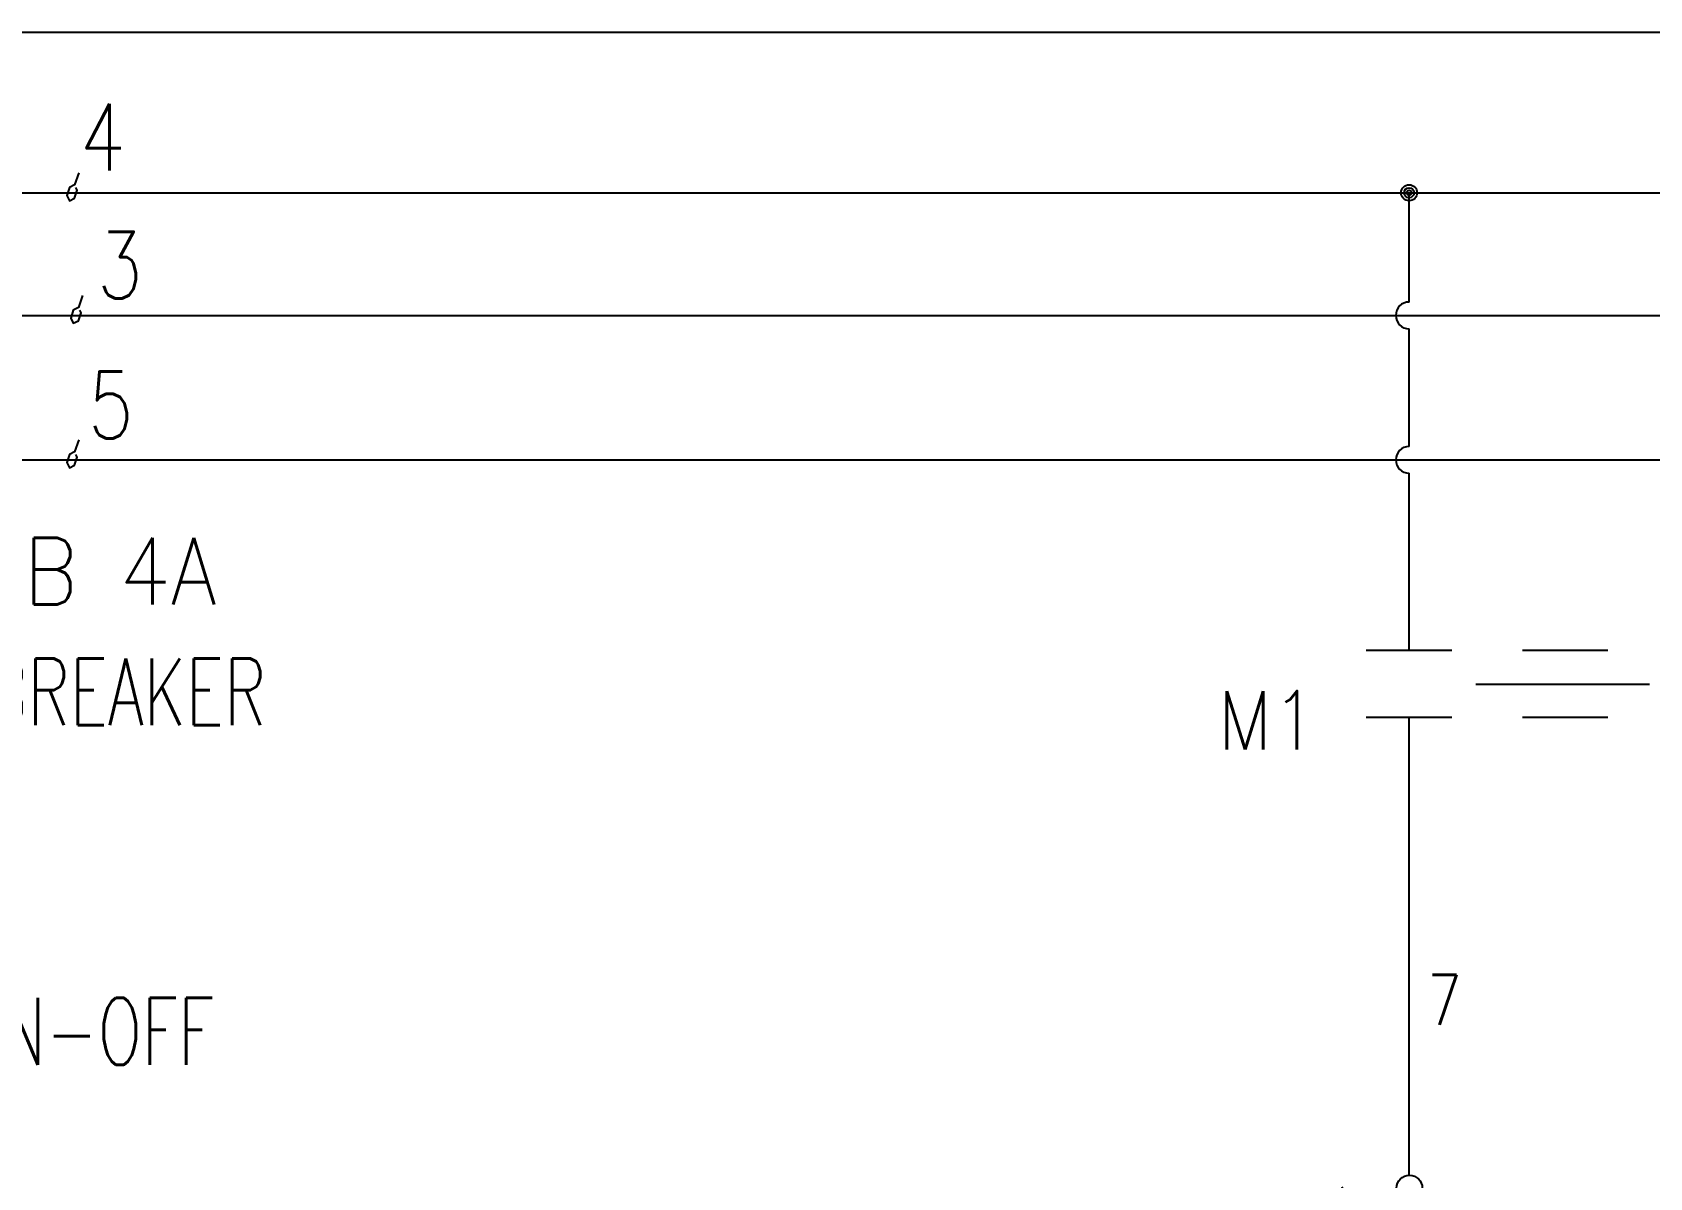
# Model space of a CAD drawing. Header units: millimetres. Extents: x 123.5 to 144.3, y 105.4 to 121.6.
# Drawn here: x 133.46 to 139.51, y 117.3 to 121.59 of the extents above; entities that cross this region are included whole.
import ezdxf
from ezdxf.enums import TextEntityAlignment as Align

# ---------------------------------------------------------------- set-up
doc = ezdxf.new("R2010")
doc.units = ezdxf.units.MM
doc.linetypes.add('HIDDEN2', pattern=[0.1875, 0.125, -0.0625])
for name, color, linetype in [('BLK_12AWG', 7, 'Continuous'), ('DESC', 250, 'Continuous'), ('LINK', 9, 'Continuous'), ('SYMS', 7, 'Continuous'), ('TAGS', 250, 'Continuous'), ('TERMS', 250, 'Continuous'), ('WIREFIXED', 7, 'Continuous')]:
    doc.layers.add(name, color=color, linetype=linetype)
doc.layers.add('WIRENO', color=7, linetype='Continuous', true_color=0x000000)
doc.styles.add('WD', font='romans.shx')

# ---------------------------------------------------------------- blocks, each defined once
blk = doc.blocks.new('VCB1')
at = {"linetype": 'HIDDEN2'}
blk.add_line((-0.1712, 0), (-0.125, 0), dxfattribs=at)
for centre in [(0, 0.1562), (0, -0.1562)]:
    blk.add_circle(centre, 0.0312)
blk.add_arc((0.1094, 0), 0.2344, 143.1301, 216.8699)
at = {"style": 'WD'}
for tag, p, width in [('INST', (0.2188, 0.3883), 0.7), ('LOC', (0.2188, 0.2188), 0.7), ('TAG1', (0.1269, 0.0644), 0.9), ('XREF', (0.1287, -0.09), 0.7), ('DESC1', (0.1287, -0.242), 0.7), ('DESC2', (0.1287, -0.3893), 0.7)]:
    blk.add_attdef(tag, p, '', height=0.125, dxfattribs=dict(at, width=width))
at = {"linetype": 'Continuous', "style": 'WD'}
for tag, height, flags, p in [('TERM01', 0.125, 8, (-0.055, 0.2066)), ('MFG', 0.01, 9, (-0.1421, -0.0881)), ('CAT', 0.01, 9, (-0.1421, -0.0731))]:
    blk.add_attdef(tag, text='', height=height, dxfattribs=dict(at, flags=flags)).set_placement(p, align=Align.RIGHT)
at = {"style": 'WD', "width": 0.7}
blk.add_attdef('RATING1', text='', height=0.125, dxfattribs=at).set_placement((-0.1875, 0.0625), align=Align.RIGHT)
at = {"color": 7, "style": 'WD', "flags": 1}
for tag, p in [('X2TERM01', (0, 0.1875)), ('X8TERM02', (0, -0.1875))]:
    blk.add_attdef(tag, p, '', height=0.0125, dxfattribs=at)
at = {"color": 7, "style": 'WD'}
for tag, p in [('X4LINK', (-0.25, 0)), ('X1LINK', (0, 0))]:
    blk.add_attdef(tag, p, '', height=0.01, dxfattribs=at)
at = {"style": 'WD', "flags": 9}
for tag, p in [('FAMILY', (-0.1421, -0.0365)), ('CONTACT', (-0.1288, -0.1291))]:
    blk.add_attdef(tag, text='', height=0.01, dxfattribs=at).set_placement(p, align=Align.RIGHT)
at = {"linetype": 'Continuous', "style": 'WD', "flags": 9}
blk.add_attdef('ASSYCODE', text='', height=0.01, dxfattribs=at).set_placement((-0.1533, -0.1061), align=Align.CENTER)
at = {"linetype": 'Continuous', "style": 'WD', "flags": 8}
blk.add_attdef('TERM02', text='', height=0.125, dxfattribs=at).set_placement((-0.0407, -0.2134), align=Align.TOP_RIGHT)
blk = doc.blocks.new('WDDOT')
for radius in [0.03, 0.0187, 0.00929]:
    blk.add_circle((0, 0), radius)
blk = doc.blocks.new('WD_WNH')
at = {"linetype": 'Continuous', "style": 'WD', "width": 0.8}
blk.add_attdef('WIRENO', text='', height=0.125, dxfattribs=at).set_placement((0, 0.0625), align=Align.CENTER)
at = {"style": 'WD', "flags": 1}
for tag, p in [('W01USER', (0, 0.0781)), ('W02USER', (0, 0.0703)), ('W03USER', (0, 0.0625)), ('W04USER', (0, 0.0547)), ('W05USER', (0, 0.0469)), ('W06USER', (0, 0.0391)), ('W07USER', (0, 0.0312)), ('W08USER', (0, 0.0234)), ('W09USER', (0, 0.0156)), ('W10USER', (0, 0.0078))]:
    blk.add_attdef(tag, text='', height=0.005, dxfattribs=at).set_placement(p, align=Align.CENTER)
blk = doc.blocks.new('VDS11FR')
for p, q in [((-0.1679, 0.1897), (-0.2099, 0.3075)), ((-0.2415, 0.1635), (-0.0943, 0.216)), ((0.0316, -0.1373), (-0.0943, 0.216)), ((-0.2415, 0.1635), (-0.1156, -0.1897)), ((-0.231, 0.1341), (-0.0838, 0.1865)), ((-0.1261, -0.1603), (0.0211, -0.1078)), ((-0.1156, -0.1897), (0.0316, -0.1373)), ((-0.042, -0.1635), (-0.0061, -0.2642))]:
    blk.add_line(p, q)
for centre in [(0, 0.3038), (0, -0.3038)]:
    blk.add_circle(centre, 0.04)
at = {"style": 'WD'}
for tag, p, height, flags in [('X2TERM02', (0, 0.3438), 0.0109, 1), ('CONTACT', (-0.3122, 0.0519), 0.01, 9), ('X4LINK', (-0.3477, 0), 0.01, 1), ('FAMILY', (-0.3122, 0.0335), 0.01, 9), ('X1LINK', (0.1252, 0), 0.01, 1), ('X8TERM01', (0, -0.3438), 0.0109, 1)]:
    blk.add_attdef(tag, p, '', height=height, dxfattribs=dict(at, flags=flags))
at = {"style": 'WD', "flags": 8}
blk.add_attdef('TERM02', text='', height=0.0625, dxfattribs=at).set_placement((0.0754, 0.3777), align=Align.TOP_LEFT)
at = {"style": 'WD', "width": 0.7}
for tag, p in [('INST', (0.1697, 0.1932)), ('LOC', (0.1697, 0.1084))]:
    blk.add_attdef(tag, p, '', height=0.0625, dxfattribs=at)
blk.add_attdef('RATING1', text='', height=0.0938, rotation=109.6202, dxfattribs=at).set_placement((-0.1049, 0.0131), align=Align.MIDDLE_CENTER)
at = {"style": 'WD'}
blk.add_attdef('TAG1', (0.1697, -0.032), '', height=0.1094, dxfattribs=at)
at = {"style": 'WD', "flags": 9}
for tag, p in [('MFG', (-0.2842, -0.0026)), ('CAT', (-0.2842, 0.0169)), ('ASSYCODE', (-0.2865, -0.0242))]:
    blk.add_attdef(tag, text='', height=0.01, dxfattribs=at).set_placement(p, align=Align.CENTER)
at = {"style": 'WD', "flags": 8}
blk.add_attdef('TERM01', text='', height=0.0625, dxfattribs=at).set_placement((0.399, -0.3145), align=Align.TOP_RIGHT)
blk = doc.blocks.new('VPB11L')
for p, q in [((-0.0938, 0.1849), (-0.0938, -0.1801)), ((-0.2022, 0), (-0.0938, 0))]:
    blk.add_line(p, q)
for centre in [(0, 0.1562), (0, -0.1562)]:
    blk.add_circle(centre, 0.0312)
at = {"style": 'WD'}
for tag, p, width in [('INST', (0.1269, 0.3902), 0.7), ('LOC', (0.1269, 0.2206), 0.7), ('TAG1', (0.1269, 0.0644), 0.9), ('XREF', (0.1287, -0.09), 0.7), ('DESC1', (0.1287, -0.242), 0.7), ('DESC2', (0.1287, -0.3982), 0.7)]:
    blk.add_attdef(tag, p, '', height=0.125, dxfattribs=dict(at, width=width))
at = {"linetype": 'Continuous', "style": 'WD'}
for tag, height, flags, p in [('TERM01', 0.125, 8, (-0.055, 0.2223)), ('MFG', 0.01, 9, (-0.1421, -0.0881)), ('CAT', 0.01, 9, (-0.1421, -0.0731))]:
    blk.add_attdef(tag, text='', height=height, dxfattribs=dict(at, flags=flags)).set_placement(p, align=Align.RIGHT)
at = {"color": 7, "style": 'WD', "flags": 1}
for tag, p in [('X2TERM01', (0, 0.1875)), ('X8TERM02', (0, -0.1875))]:
    blk.add_attdef(tag, p, '', height=0.0125, dxfattribs=at)
at = {"color": 7, "style": 'WD'}
for tag, p in [('X4LINK', (-0.2656, 0)), ('X1LINK', (0, 0))]:
    blk.add_attdef(tag, p, '', height=0.01, dxfattribs=at)
at = {"style": 'WD'}
for tag, flags, p in [('FAMILY', 9, (-0.1421, -0.0365)), ('CONTACT', 1, (-0.1421, -0.0531))]:
    blk.add_attdef(tag, text='', height=0.01, dxfattribs=dict(at, flags=flags)).set_placement(p, align=Align.RIGHT)
at = {"linetype": 'Continuous', "style": 'WD', "flags": 9}
blk.add_attdef('ASSYCODE', text='', height=0.01, dxfattribs=at).set_placement((-0.1563, -0.1113), align=Align.CENTER)
at = {"linetype": 'Continuous', "style": 'WD', "flags": 8}
blk.add_attdef('TERM02', text='', height=0.125, dxfattribs=at).set_placement((-0.0407, -0.2291), align=Align.TOP_RIGHT)
blk = doc.blocks.new('VMS21')
at = {"linetype": 'Continuous'}
for p, q in [((-0.08, 0.0625), (0.08, 0.0625)), ((-0.08, -0.0625), (0.08, -0.0625))]:
    blk.add_line(p, q, dxfattribs=at)
at = {"style": 'WD'}
for tag, p, height, width in [('INST', (0.125, 0.1785), 0.0625, 0.7), ('LOC', (0.125, 0.0938), 0.0625, 0.7), ('TAG2', (0.1269, -0.045), 0.1094, 0.9), ('XREF', (0.1287, -0.1369), 0.0625, 0.7), ('DESC1', (0.1287, -0.2264), 0.0625, 0.7), ('DESC2', (0.1287, -0.3112), 0.0625, 0.7)]:
    blk.add_attdef(tag, p, '', height=height, dxfattribs=dict(at, width=width))
at = {"linetype": 'Continuous', "style": 'WD', "width": 0.9, "flags": 8}
blk.add_attdef('TERM01', text='', height=0.0625, dxfattribs=at).set_placement((-0.0312, 0.125), align=Align.RIGHT)
at = {"color": 7, "style": 'WD', "flags": 1}
for tag, p in [('X2TERM01', (0, 0.0625)), ('X8TERM02', (0, -0.0625))]:
    blk.add_attdef(tag, p, '', height=0.0109, dxfattribs=at)
at = {"style": 'WD'}
for tag, p, flags in [('FAMILY', (-0.1808, 0.0031), 9), ('CONTACT', (-0.1808, -0.0135), 1)]:
    blk.add_attdef(tag, p, '', height=0.01, dxfattribs=dict(at, flags=flags))
at = {"color": 7, "style": 'WD'}
for tag, p in [('X4LINK', (-0.1406, 0)), ('X1LINK', (0.125, 0))]:
    blk.add_attdef(tag, p, '', height=0.01, dxfattribs=at)
at = {"linetype": 'Continuous', "style": 'WD', "width": 0.9, "flags": 8}
blk.add_attdef('TERM02', text='', height=0.0625, dxfattribs=at).set_placement((-0.0312, -0.125), align=Align.TOP_RIGHT)
blk = doc.blocks.new('WD_WNV')
at = {"style": 'WD', "flags": 1}
for tag, p in [('W01USER', (-0.0625, 0.0938)), ('W02USER', (-0.0625, 0.0859)), ('W03USER', (-0.0625, 0.0781)), ('W04USER', (-0.0625, 0.0703)), ('W05USER', (-0.0625, 0.0625)), ('W06USER', (-0.0625, 0.0547)), ('W07USER', (-0.0625, 0.0469)), ('W08USER', (-0.0625, 0.0391)), ('W09USER', (-0.0625, 0.0312)), ('W10USER', (-0.0625, 0.0234))]:
    blk.add_attdef(tag, text='', height=0.005, dxfattribs=at).set_placement(p, align=Align.CENTER)
at = {"linetype": 'Continuous', "style": 'WD', "width": 0.8}
blk.add_attdef('WIRENO', text='', height=0.125, dxfattribs=at).set_placement((-0.05, 0), align=Align.MIDDLE_RIGHT)

msp = doc.modelspace()

# ---------------------------------------------------------------- linework, layer by layer
at = {"color": 7, "linetype": 'Continuous'}
msp.add_line((144.2555, 121.5905), (123.5055, 121.5905), dxfattribs=at)
at = {"layer": 'BLK_12AWG'}
for p, q in [((124.4182, 120.99), (142.7932, 120.99)), ((138.6103, 120.5809), (138.6103, 120.99)), ((124.433, 120.5309), (142.808, 120.5309)), ((138.6103, 120.04), (138.6103, 120.4809)), ((124.4182, 119.99), (142.7932, 119.99)), ((138.6103, 119.2773), (138.6103, 119.94)), ((138.6103, 117.3122), (138.6103, 119.0273))]:
    msp.add_line(p, q, dxfattribs=at)
for centre in [(138.6103, 120.5309), (138.6103, 119.99)]:
    msp.add_arc(centre, 0.05, 90, 270, dxfattribs=at)
at = {"layer": 'LINK'}
msp.add_lwpolyline([(138.86, 119.15), (139.51, 119.15)], dxfattribs=at)
at = {"layer": 'WIREFIXED'}
for points in [[(133.6307, 121.065), (133.6156, 121.0196), (133.5958, 121.0098), (133.586, 120.9801), (133.5958, 120.9603), (133.6156, 120.9702), (133.6255, 120.9999), (133.6205, 121.0097)], [(133.6455, 120.6059), (133.6304, 120.5606), (133.6106, 120.5507), (133.6007, 120.521), (133.6106, 120.5013), (133.6304, 120.5111), (133.6402, 120.5408), (133.6353, 120.5507)], [(133.6307, 120.065), (133.6156, 120.0196), (133.5958, 120.0098), (133.586, 119.9801), (133.5958, 119.9603), (133.6156, 119.9702), (133.6255, 119.9999), (133.6205, 120.0097)]]:
    msp.add_lwpolyline(points, dxfattribs=at)

# ---------------------------------------------------------------- block references
at = {"layer": 'SYMS'}
msp.add_blockref('WDDOT', (138.6103, 120.99), dxfattribs=at)
ref = msp.add_blockref('VCB1', (132.2088, 119.2216), dxfattribs=dict(at, xscale=2, yscale=2, zscale=2))
ref.add_attrib('DESC1', 'BREAKER', (133.2821, 118.997), dxfattribs={"layer": 'DESC', "height": 0.25, "style": 'WD', "width": 0.7})
ref.add_attrib('TAG1', 'CB 4A', (133.2223, 119.4484), dxfattribs={"layer": 'TAGS', "height": 0.25, "style": 'WD', "width": 0.9})
ref.add_attrib('TERM02', '2', dxfattribs={"layer": 'TERMS', "linetype": 'Continuous', "height": 0.25, "style": 'WD', "flags": 8}).set_placement((132.1274, 118.7947), align=Align.TOP_RIGHT)
ref.add_attrib('TERM01', '1', dxfattribs={"layer": 'TERMS', "linetype": 'Continuous', "height": 0.25, "style": 'WD', "flags": 8}).set_placement((132.0988, 119.6348), align=Align.RIGHT)
ref = msp.add_blockref('VMS21', (138.6099, 119.1523), dxfattribs=dict(at, xscale=2, yscale=2, zscale=2))
ref.add_attrib('TAG2', 'M1', (137.8949, 118.906), dxfattribs={"layer": 'TAGS', "height": 0.21875, "style": 'WD', "width": 0.9})
at = {"layer": 'SYMS', "xscale": 2, "yscale": 2, "zscale": 2}
msp.add_blockref('VMS21', (139.1943, 119.1523), dxfattribs=at)
at = {"layer": 'SYMS'}
ref = msp.add_blockref('VPB11L', (132.2202, 117.56), dxfattribs=dict(at, xscale=2, yscale=2, zscale=2))
ref.add_attrib('DESC1', 'ON-OFF', (133.1774, 117.7257), dxfattribs={"layer": 'DESC', "height": 0.25, "style": 'WD', "width": 0.7})
ref.add_attrib('TAG1', 'PB1', (132.3795, 117.7219), dxfattribs={"layer": 'TAGS', "height": 0.25, "style": 'WD', "width": 0.9})
ref = msp.add_blockref('VDS11FR', (138.6116, 116.8997), dxfattribs=dict(at, xscale=1.2, yscale=1.2, zscale=1.2))
ref.add_attrib('TAG1', 'FU1', (138.8152, 116.8612), dxfattribs={"layer": 'TAGS', "height": 0.13125, "style": 'WD'})
ref.add_attrib('TERM01', '20A', dxfattribs={"layer": 'TERMS', "height": 0.075, "style": 'WD', "flags": 8}).set_placement((139.0903, 116.5223), align=Align.TOP_RIGHT)
at = {"layer": 'WIREFIXED'}
ref = msp.add_blockref('WD_WNH', (133.6057, 120.99), dxfattribs=dict(at, xscale=2, yscale=2, zscale=2))
ref.add_attrib('WIRENOF', '4', dxfattribs={"linetype": 'Continuous', "height": 0.25, "style": 'WD', "width": 0.8}).set_placement((133.7204, 120.998), align=Align.BOTTOM_CENTER)
ref = msp.add_blockref('WD_WNH', (133.6205, 120.5309), dxfattribs=dict(at, xscale=2, yscale=2, zscale=2))
ref.add_attrib('WIRENOF', '3', dxfattribs={"linetype": 'Continuous', "height": 0.25, "style": 'WD', "width": 0.8}).set_placement((133.7849, 120.5193), align=Align.BOTTOM_CENTER)
ref = msp.add_blockref('WD_WNH', (133.6057, 119.99), dxfattribs=dict(at, xscale=2, yscale=2, zscale=2))
ref.add_attrib('WIRENOF', '5', dxfattribs={"linetype": 'Continuous', "height": 0.25, "style": 'WD', "width": 0.8}).set_placement((133.7512, 119.9953), align=Align.BOTTOM_CENTER)
at = {"layer": 'WIRENO'}
ref = msp.add_blockref('WD_WNV', (138.9732, 118.0244), dxfattribs=dict(at, xscale=1.5, yscale=1.5, zscale=1.5))
ref.add_attrib('WIRENO', '7', dxfattribs={"linetype": 'Continuous', "height": 0.1875, "style": 'WD', "width": 0.8}).set_placement((138.8074, 117.9691), align=Align.MIDDLE_RIGHT)

doc.saveas('drawing.dxf')
